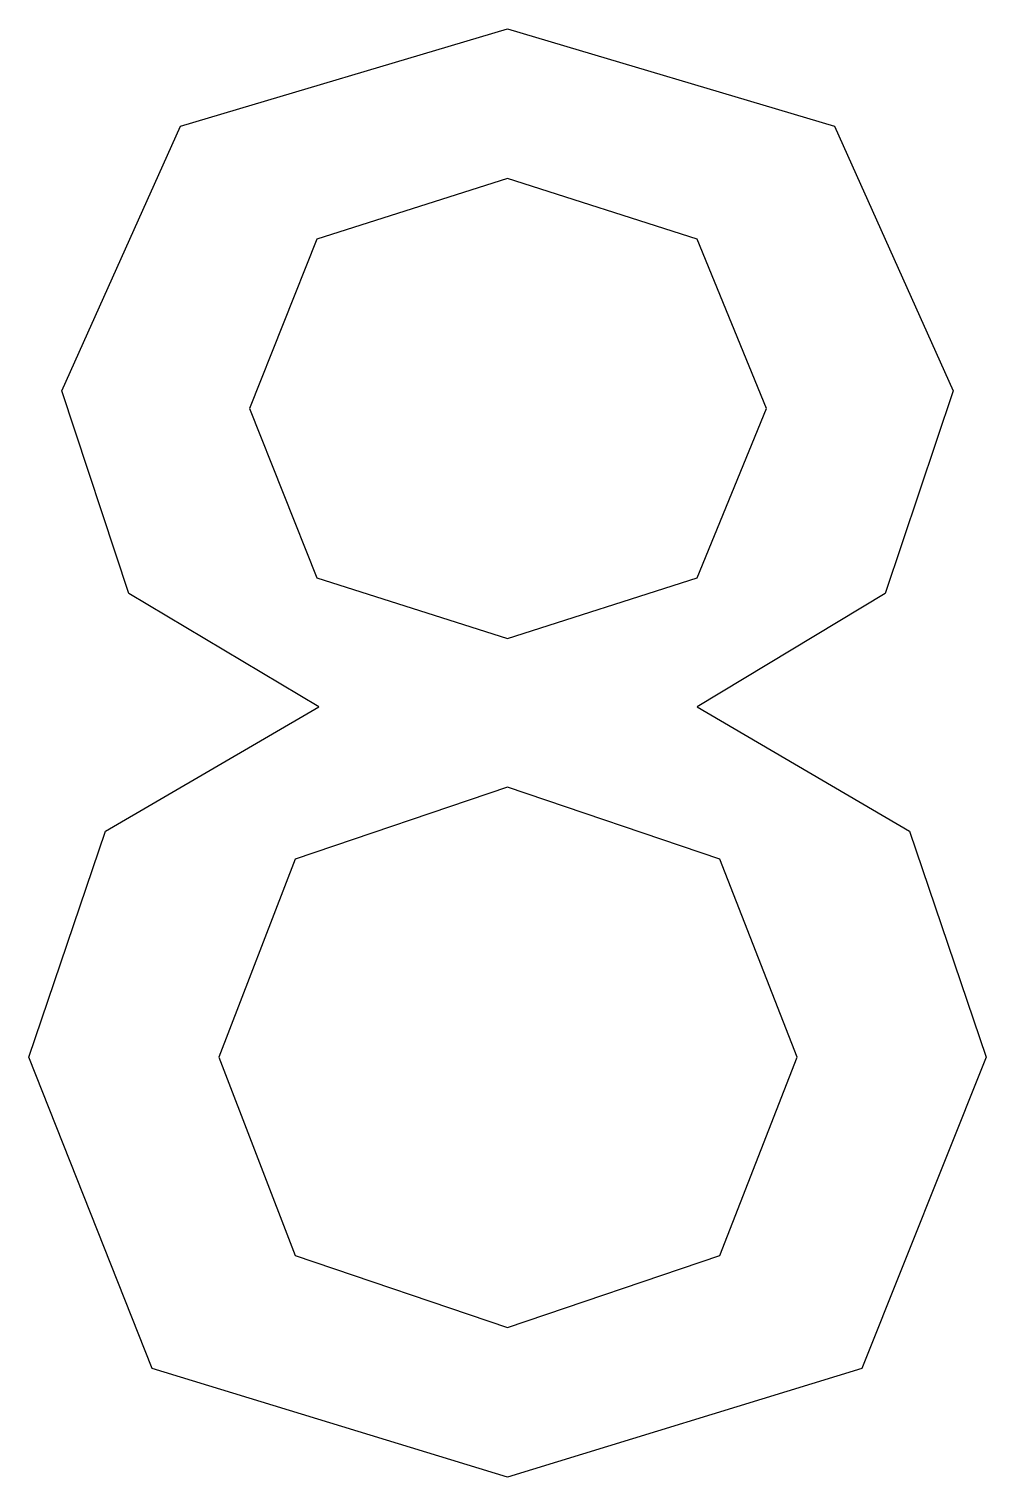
# Model space of a CAD drawing. Extents: x -2.94 to 2.7, y -4.13 to 4.4.
import ezdxf

# ---------------------------------------------------------------- set-up
doc = ezdxf.new("R2010")
doc.units = 0
doc.layers.get('0').update_dxf_attribs({"linetype": 'CONTINUOUS'})

msp = doc.modelspace()

# ---------------------------------------------------------------- linework, layer by layer
at = {"color": 7}
for points in [[(-1.234598, 0.407371), (-2.353564, 1.074341), (-2.750439, 2.270478), (-2.050395, 3.830416), (-0.121144, 4.40368), (1.80811, 3.830416), (2.508154, 2.270478), (2.105767, 1.074341), (0.997825, 0.407371), (2.249083, -0.325747), (2.701078, -1.659687), (1.967964, -3.495235), (-0.121144, -4.134643), (-2.215761, -3.495235), (-2.943366, -1.659687), (-2.491367, -0.325747), (-1.234598, 0.407371)], [(-1.642497, 2.165748), (-1.245622, 1.168047), (-0.121144, 0.809758), (0.997825, 1.168047), (1.405723, 2.165748), (0.997825, 3.163446), (-0.121144, 3.521735), (-1.245622, 3.163446), (-1.642497, 2.165748)], [(-0.121144, -0.066675), (-1.372402, -0.491112), (-1.824397, -1.659687), (-1.372402, -2.828265), (-0.121144, -3.252699), (1.130117, -2.828265), (1.587624, -1.659687), (1.130117, -0.491112), (-0.121144, -0.066675)]]:
    msp.add_lwpolyline(points, dxfattribs=at)

doc.saveas('drawing.dxf')
